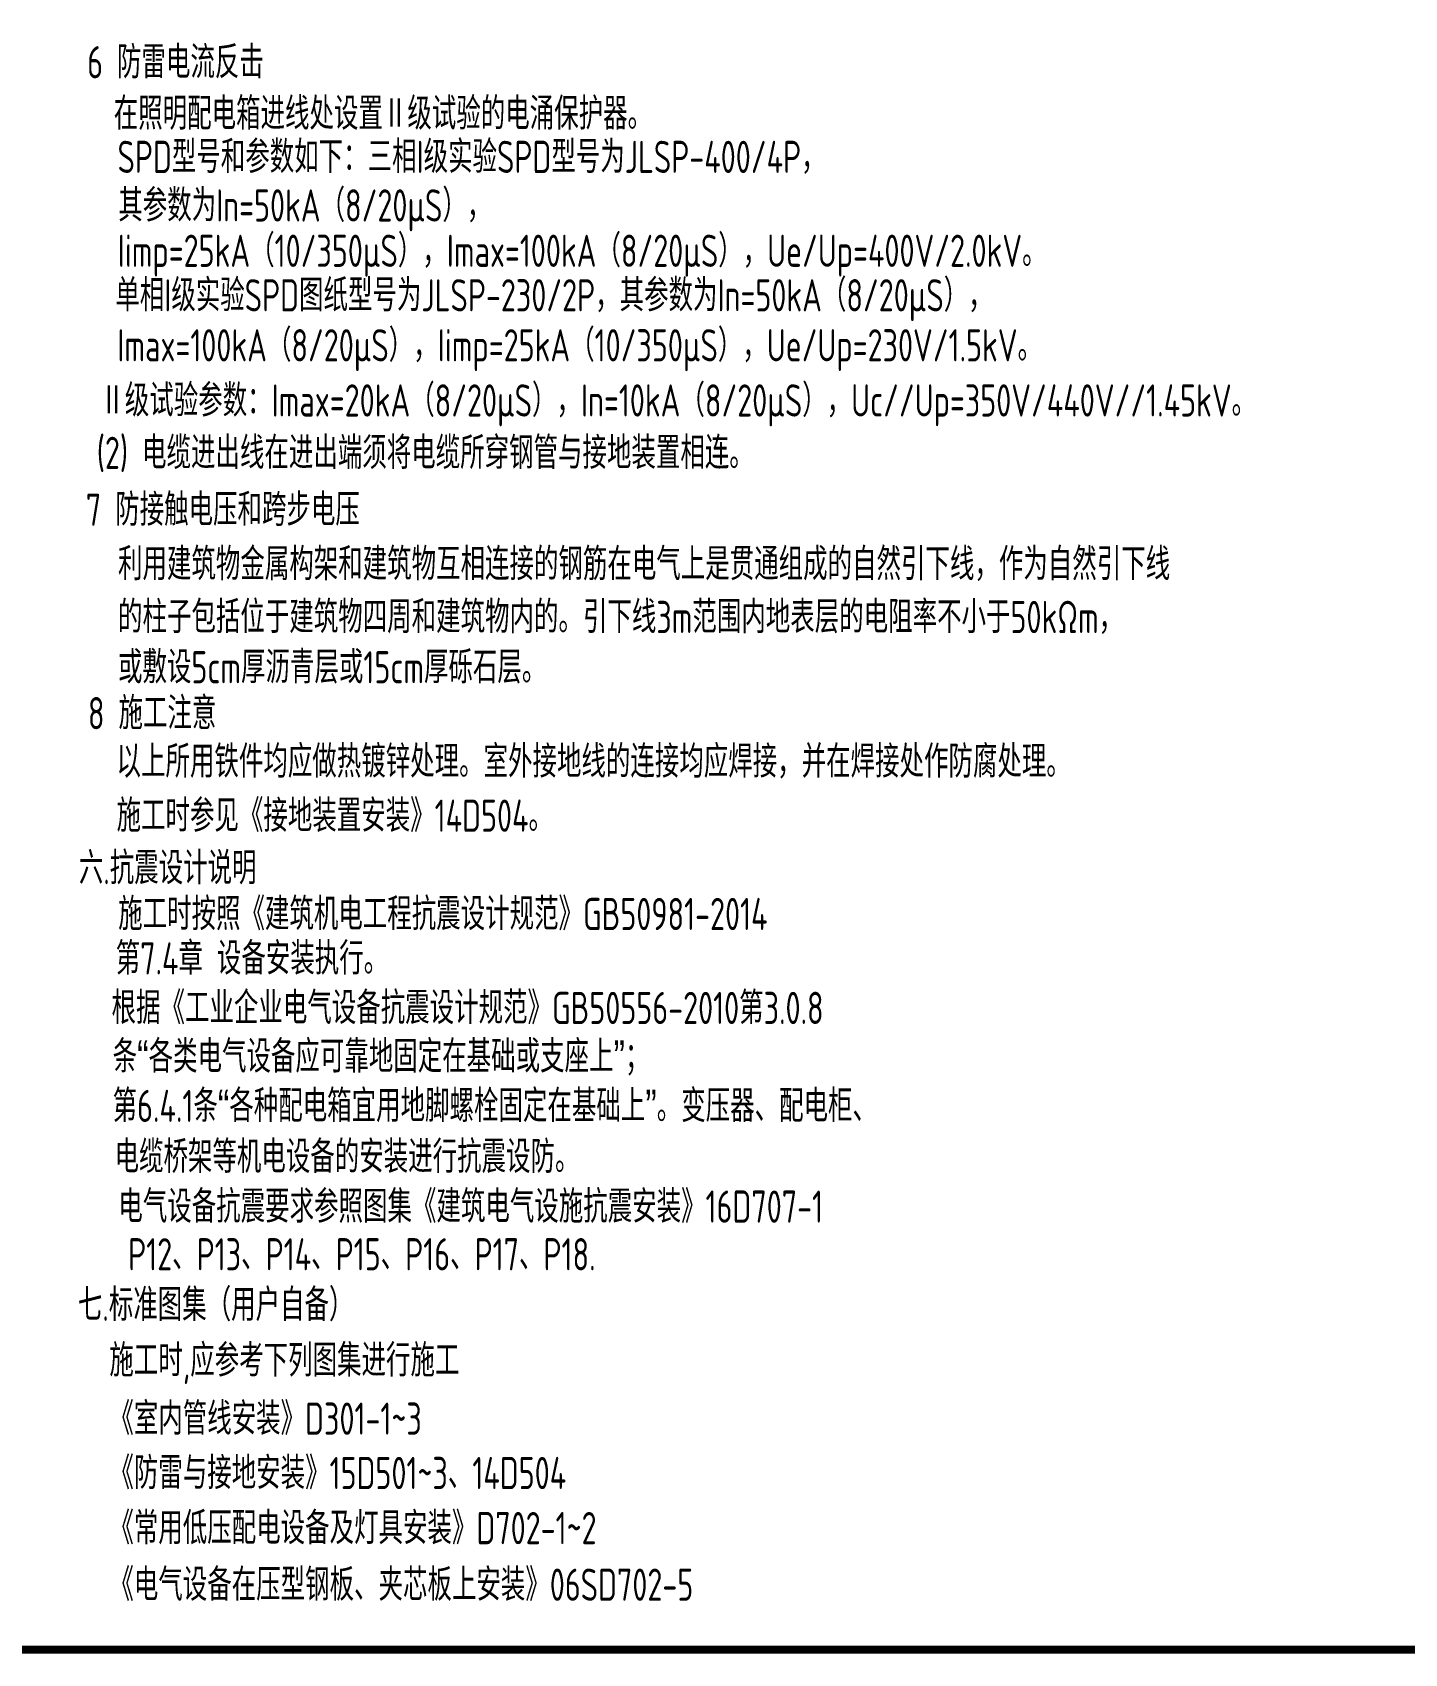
# Model space of a CAD drawing. Extents: x 6250600 to 6678662, y -692028 to -290561.
# Drawn here: x 6283909 to 6300957, y -371429 to -351291 of the extents above; entities that cross this region are included whole.
import ezdxf

# ---------------------------------------------------------------- set-up
doc = ezdxf.new("R2010")
doc.units = 0
doc.header["$LTSCALE"] = 1000
doc.header["$MEASUREMENT"] = 0
doc.layers.get('0').update_dxf_attribs({"linetype": 'CONTINUOUS'})
doc.layers.add('电气', color=7, linetype='CONTINUOUS')
doc.styles.add('SCEI', font='sceie.shx', dxfattribs={"width": 0.8, "height": 400, "bigfont": 'sceic.shx'})
doc.styles.add('sceic', font='sceie.shx', dxfattribs={"width": 0.8, "bigfont": 'sceic.shx'})

msp = doc.modelspace()

# ---------------------------------------------------------------- linework, layer by layer
at = {"color": 0, "const_width": 100}
msp.add_lwpolyline([(6319346.9, -371378.7), (6263446.9, -371378.7), (6263446.9, -331378.7), (6319346.9, -331378.7)], close=True, dxfattribs=at)

# ---------------------------------------------------------------- texts
at = {"layer": '电气', "width": 0.8}
for s, style, p in [('6 防雷电流反击', 'sceic', (6284589.2, -351861.3)), ('在照明配电箱进线处设置Ⅱ级试验的电涌保护器。', 'sceic', (6284919.3, -352499.7)), ('SPD型号和参数如下：三相I级实验SPD型号为JLSP-400/4P，', 'sceic', (6284966.4, -353037.3)), ('其参数为In=50kA（8/20μS），', 'sceic', (6284975.8, -353640.5)), ('Iimp=25kA（10/350μS），Imax=100kA（8/20μS），Ue/Up=400V/2.0kV。', 'sceic', (6284968.4, -354203.7)), ('单相I级实验SPD图纸型号为JLSP-230/2P，其参数为In=50kA（8/20μS），', 'sceic', (6284938.6, -354756.7)), ('Imax=100kA（8/20μS），Iimp=25kA（10/350μS），Ue/Up=230V/1.5kV。', 'sceic', (6284963.7, -355377.8)), ('Ⅱ级试验参数：Imax=20kA（8/20μS），In=10kA（8/20μS），Uc//Up=350V/440V//1.45kV。', 'sceic', (6284752.8, -356062.9)), ('(2) 电缆进出线在进出端须将电缆所穿钢管与接地装置相连。', 'sceic', (6284707.9, -356713.6)), ('7 防接触电压和跨步电压', 'sceic', (6284572.7, -357420.1)), ('利用建筑物金属构架和建筑物互相连接的钢筋在电气上是贯通组成的自然引下线，作为自然引下线', 'sceic', (6284972.3, -358095.5)), ('的柱子包括位于建筑物四周和建筑物内的。引下线3m范围内地表层的电阻率不小于50kΩm，', 'sceic', (6284972.3, -358753.1)), ('或敷设5cm厚沥青层或15cm厚砾石层。', 'sceic', (6284972.3, -359377)), ('8 施工注意', 'sceic', (6284599, -359947.7)), ('以上所用铁件均应做热镀锌处理。室外接地线的连接均应焊接，并在焊接处作防腐处理。', 'sceic', (6284954.2, -360548.1)), ('施工时参见《接地装置安装》14D504。', 'sceic', (6284954.2, -361220.9)), ('六.抗震设计说明', 'sceic', (6284485.5, -361871.8)), ('施工时按照《建筑机电工程抗震设计规范》GB50981-2014', 'sceic', (6284973.9, -362442.2)), ('第7.4章 设备安装执行。', 'sceic', (6284943.3, -362994)), ('根据《工业企业电气设备抗震设计规范》GB50556-2010第3.0.8', 'sceic', (6284892.2, -363608.8)), ('条“各类电气设备应可靠地固定在基础或支座上”；', 'sceic', (6284906, -364212)), ('第6.4.1条“各种配电箱宜用地脚螺栓固定在基础上”。变压器、配电柜、', 'sceic', (6284905.2, -364825.6)), ('电缆桥架等机电设备的安装进行抗震设防。', 'sceic', (6284929.3, -365458)), ('电气设备抗震要求参照图集《建筑电气设施抗震安装》16D707-1', 'SCEI', (6284976.3, -366076.5)), ('P12、P13、P14、P15、P16、P17、P18.', 'SCEI', (6285098.1, -366668.6)), ('七.标准图集（用户自备）', 'sceic', (6284473.4, -367296.9)), ('施工时,应参考下列图集进行施工', 'sceic', (6284864.9, -367987.6)), ('《室内管线安装》D301-1~3', 'sceic', (6284864.9, -368710.3)), ('《防雷与接地安装》15D501~3、14D504', 'sceic', (6284864.9, -369385.9)), ('《常用低压配电设备及灯具安装》D702-1~2', 'sceic', (6284864.9, -370070)), ('《电气设备在压型钢板、夹芯板上安装》06SD702-5', 'sceic', (6284864.9, -370773))]:
    msp.add_text(s, height=400, dxfattribs=dict(at, style=style)).set_placement(p)

doc.saveas('drawing.dxf')
